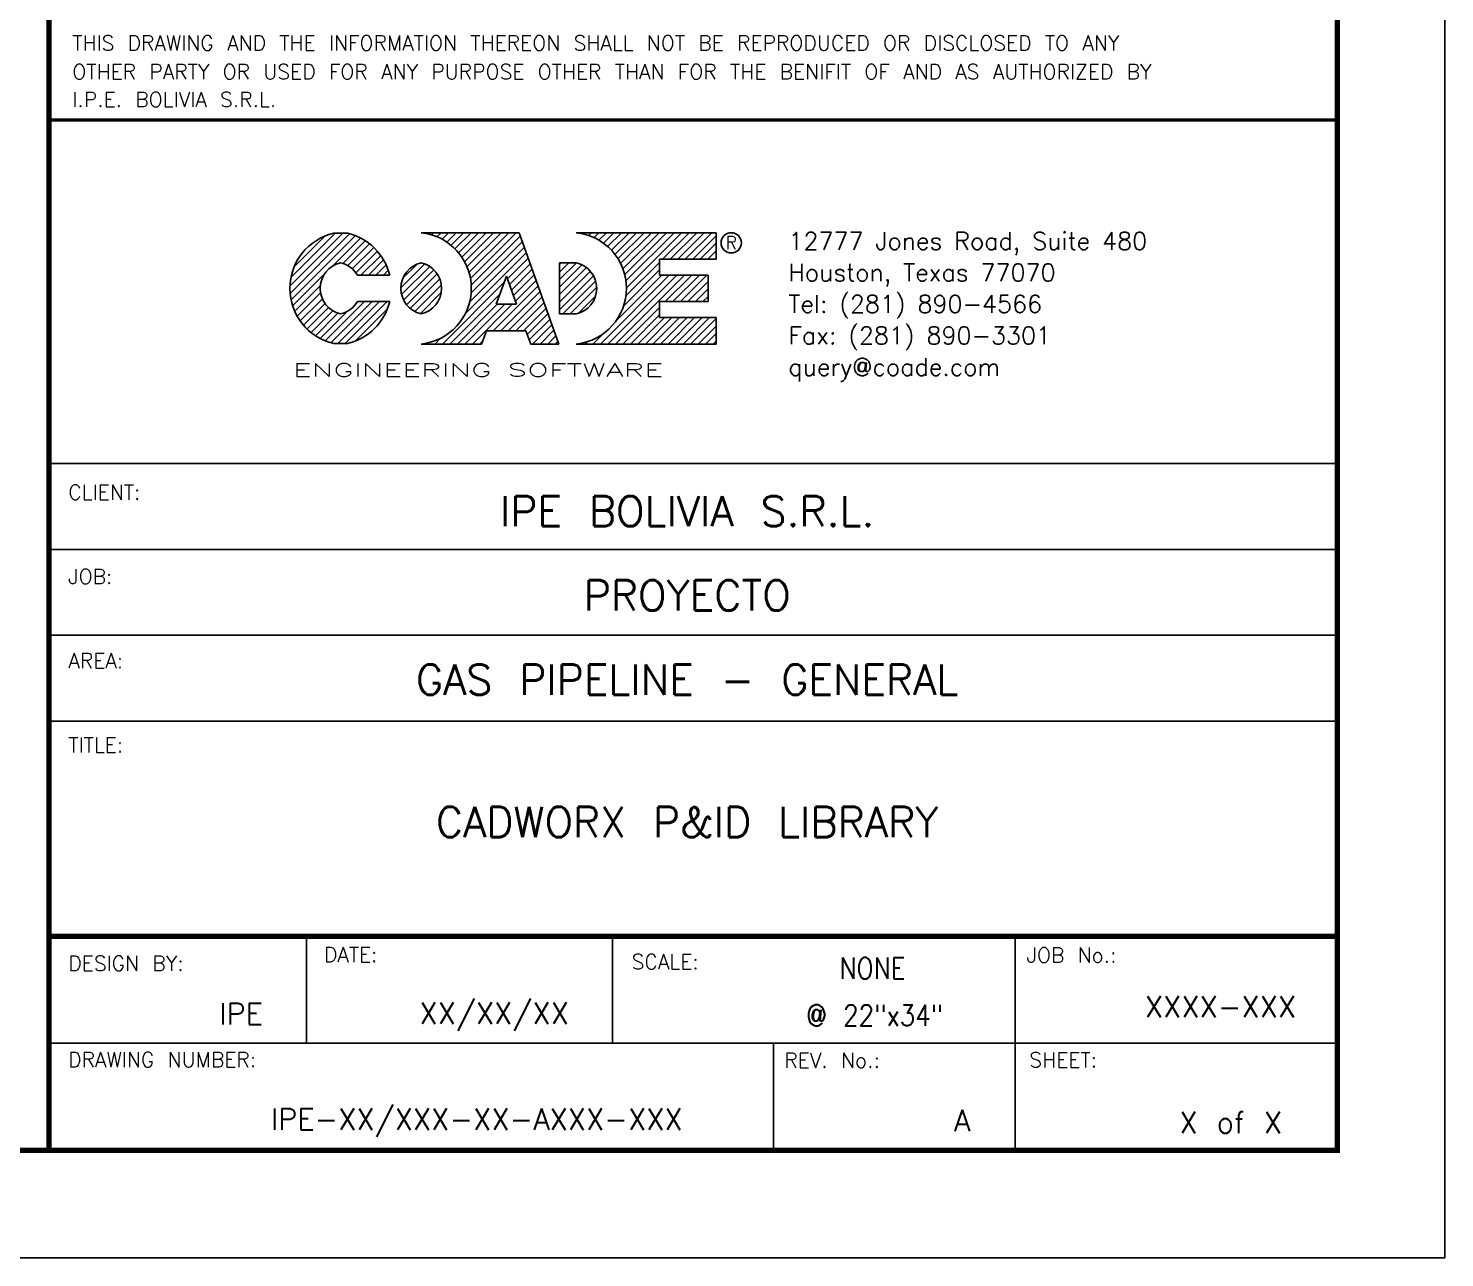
# Model space of a CAD drawing. Header units: millimetres. Extents: x 664.9 to 707.8, y 783.9 to 811.6.
# Drawn here: x 699.51 to 707.83, y 783.87 to 791.1 of the extents above; entities that cross this region are included whole.
import ezdxf
from ezdxf.enums import TextEntityAlignment as Align

# ---------------------------------------------------------------- set-up
doc = ezdxf.new("R2010")
doc.units = ezdxf.units.MM
doc.layers.add('Carimbo', color=7, linetype='Continuous')
doc.layers.add('TXT', color=7, linetype='Continuous')
doc.styles.add('ROMAND', font='romand')
doc.styles.add('ROMANS', font='romans.shx')
doc.styles.get("Standard").update_dxf_attribs({"font": 'txt', "bigfont": 'gbcbig.shx'})

# ---------------------------------------------------------------- blocks, each defined once
blk = doc.blocks.new('*X134')
at = {"color": 0}
for p, q in [((0.0326, 0.4923), (0.2807, 0.7403)), ((0.0334, 0.4577), (0.3135, 0.7377)), ((0.0374, 0.5323), (0.2454, 0.7403)), ((0.6695, 0.7402), (0.6723, 0.743)), ((0.698, 0.7333), (0.7077, 0.743)), ((0.724, 0.724), (0.743, 0.743)), ((0.7479, 0.7125), (0.7784, 0.743)), ((0.7699, 0.6992), (0.8137, 0.743)), ((0.7901, 0.684), (0.8491, 0.743)), ((0.8086, 0.6672), (0.8844, 0.743)), ((0.8254, 0.6486), (0.9198, 0.743)), ((0.8405, 0.6284), (0.9552, 0.743)), ((0.8538, 0.6063), (0.9905, 0.743)), ((0.8652, 0.5824), (1.0259, 0.743)), ((0.8745, 0.5563), (1.0612, 0.743)), ((0.8813, 0.5278), (1.0966, 0.743)), ((1.3794, 0.743), (1.3794, 0.743)), ((1.4097, 0.738), (1.4148, 0.743)), ((1.4372, 0.7301), (1.4501, 0.743)), ((1.4624, 0.7199), (1.4855, 0.743)), ((1.4856, 0.7077), (1.5208, 0.743)), ((1.5069, 0.6937), (1.5562, 0.743)), ((1.5264, 0.6779), (1.5916, 0.743)), ((1.5443, 0.6604), (1.6269, 0.743)), ((1.5605, 0.6412), (1.6623, 0.743)), ((1.5749, 0.6203), (1.6976, 0.743)), ((1.5876, 0.5976), (1.733, 0.743)), ((1.5982, 0.5729), (1.7683, 0.743)), ((1.6066, 0.546), (1.8037, 0.743)), ((1.6124, 0.5163), (1.839, 0.743)), ((1.6147, 0.4833), (1.8744, 0.743)), ((1.7851, 0.6183), (1.9097, 0.743)), ((1.8204, 0.6183), (1.9451, 0.743)), ((1.8558, 0.6183), (1.9805, 0.743)), ((1.8911, 0.6183), (2.0158, 0.743)), ((0.038, 0.4269), (0.34, 0.7289)), ((0.0527, 0.583), (0.1966, 0.727)), ((0.2306, 0.5841), (0.3644, 0.718)), ((0.2807, 0.5989), (0.3869, 0.7051)), ((0.3052, 0.5881), (0.4075, 0.6904)), ((0.3257, 0.5732), (0.4265, 0.674)), ((0.8778, 0.4182), (1.135, 0.6753)), ((0.8847, 0.4604), (1.1257, 0.7014)), ((0.8851, 0.4961), (1.1164, 0.7275)), ((1.9265, 0.6183), (2.0365, 0.7284)), ((1.9618, 0.6183), (2.0365, 0.693)), ((0.3425, 0.5547), (0.4438, 0.6559)), ((0.3667, 0.5435), (0.4594, 0.6362)), ((0.4021, 0.5435), (0.4733, 0.6147)), ((0.857, 0.362), (1.1442, 0.6493)), ((1.0559, 0.5255), (1.1535, 0.6232)), ((1.3002, 0.5931), (1.3086, 0.6015)), ((1.3002, 0.5577), (1.344, 0.6015)), ((1.3002, 0.5223), (1.3793, 0.6015)), ((1.6123, 0.4456), (1.7703, 0.6036)), ((1.9972, 0.6183), (2.0365, 0.6577)), ((2.0325, 0.6183), (2.0365, 0.6223)), ((0.0454, 0.399), (0.196, 0.5496)), ((0.4374, 0.5435), (0.4853, 0.5914)), ((0.4728, 0.5435), (0.4953, 0.566)), ((0.5544, 0.4837), (0.667, 0.5963)), ((0.5579, 0.4518), (0.6903, 0.5843)), ((0.5637, 0.5284), (0.6307, 0.5954)), ((0.5674, 0.426), (0.7098, 0.5683)), ((0.5811, 0.4044), (0.7256, 0.5488)), ((1.0651, 0.4995), (1.1628, 0.5971)), ((1.0744, 0.4734), (1.172, 0.571)), ((1.0837, 0.4473), (1.1813, 0.5449)), ((1.3002, 0.487), (1.4054, 0.5922)), ((1.3002, 0.4516), (1.4272, 0.5787)), ((1.3002, 0.4163), (1.4453, 0.5614)), ((1.3002, 0.3809), (1.4597, 0.5405)), ((1.4921, 0.2193), (1.8163, 0.5435)), ((1.5275, 0.2193), (1.8516, 0.5435)), ((1.5628, 0.2193), (1.887, 0.5435)), ((1.5662, 0.3288), (1.7809, 0.5435)), ((1.6019, 0.3998), (1.7703, 0.5682)), ((1.7976, 0.4188), (1.9223, 0.5435)), ((1.833, 0.4188), (1.9577, 0.5435)), ((1.8684, 0.4188), (1.993, 0.5435)), ((0.0552, 0.3734), (0.1761, 0.4943)), ((0.5986, 0.3864), (0.7375, 0.5254)), ((0.6197, 0.3722), (0.7447, 0.4972)), ((0.7497, 0.2193), (1.0416, 0.5113)), ((0.9888, 0.2817), (1.1999, 0.4928)), ((1.0241, 0.2817), (1.2091, 0.4667)), ((1.093, 0.4212), (1.1906, 0.5188)), ((1.3154, 0.3608), (1.47, 0.5154)), ((1.3507, 0.3608), (1.4748, 0.4849)), ((1.9037, 0.4188), (1.9991, 0.5142)), ((1.9391, 0.4188), (1.9991, 0.4788)), ((0.0671, 0.3499), (0.1772, 0.46)), ((0.0808, 0.3282), (0.1853, 0.4327)), ((0.0962, 0.3083), (0.1979, 0.41)), ((0.1991, 0.2344), (0.3834, 0.4188)), ((0.2254, 0.2254), (0.4188, 0.4188)), ((0.2574, 0.222), (0.4541, 0.4188)), ((0.2927, 0.222), (0.4895, 0.4188)), ((0.6449, 0.3621), (0.7441, 0.4613)), ((0.785, 0.2193), (1.0206, 0.455)), ((0.8204, 0.2193), (1.0074, 0.4064)), ((0.8557, 0.2193), (1.0428, 0.4064)), ((0.8911, 0.2193), (1.0781, 0.4064)), ((1.0595, 0.2817), (1.2184, 0.4406)), ((1.0948, 0.2817), (1.2277, 0.4145)), ((1.3886, 0.3633), (1.4691, 0.4438)), ((1.9744, 0.4188), (1.9991, 0.4435)), ((0.1133, 0.2901), (0.2143, 0.3911)), ((0.1321, 0.2735), (0.2344, 0.3758)), ((0.1526, 0.2587), (0.2584, 0.3644)), ((0.1749, 0.2456), (0.3015, 0.3723)), ((0.3391, 0.2331), (0.4913, 0.3852)), ((1.1302, 0.2817), (1.2369, 0.3884)), ((1.1486, 0.2647), (1.2462, 0.3623)), ((1.1579, 0.2386), (1.2555, 0.3362)), ((1.5982, 0.2193), (1.7703, 0.3914)), ((1.6335, 0.2193), (1.7703, 0.3561)), ((1.6689, 0.2193), (1.7936, 0.344)), ((1.7043, 0.2193), (1.8289, 0.344)), ((1.7396, 0.2193), (1.8643, 0.344)), ((1.775, 0.2193), (1.8997, 0.344)), ((1.8103, 0.2193), (1.935, 0.344)), ((1.8457, 0.2193), (1.9704, 0.344)), ((1.881, 0.2193), (2.0057, 0.344)), ((1.9164, 0.2193), (2.0365, 0.3395)), ((1.1739, 0.2193), (1.2648, 0.3102)), ((1.2093, 0.2193), (1.274, 0.2841)), ((1.9517, 0.2193), (2.0365, 0.3041)), ((1.9871, 0.2193), (2.0365, 0.2688)), ((0.6789, 0.2193), (0.6851, 0.2255)), ((0.7143, 0.2193), (0.7413, 0.2464)), ((0.9264, 0.2193), (0.9368, 0.2297)), ((1.2446, 0.2193), (1.2833, 0.258)), ((1.28, 0.2193), (1.2926, 0.2319)), ((1.3861, 0.2193), (1.3868, 0.2201)), ((1.4214, 0.2193), (1.4326, 0.2306)), ((1.4568, 0.2193), (1.5036, 0.2662)), ((2.0225, 0.2193), (2.0365, 0.2334))]:
    blk.add_line(p, q, dxfattribs=at)

msp = doc.modelspace()

# ---------------------------------------------------------------- linework, layer by layer
for p, q in [((701.3049, 789.8956), (701.3859, 789.8956)), ((701.8195, 789.8989), (702.3956, 789.8989)), ((702.3956, 789.8989), (702.6282, 789.2443)), ((702.7309, 789.8989), (703.5526, 789.8989)), ((703.5526, 789.743), (703.5526, 789.8989)), ((702.7309, 789.722), (702.6321, 789.722)), ((702.6321, 789.4211), (702.6321, 789.722)), ((703.2198, 789.743), (703.5526, 789.743)), ((703.2198, 789.743), (703.2198, 789.6495)), ((701.4443, 789.6495), (701.6342, 789.6495)), ((702.2601, 789.4781), (702.3213, 789.6425)), ((702.3213, 789.6425), (702.3797, 789.4781)), ((703.2198, 789.6495), (703.5058, 789.6495)), ((703.5058, 789.4936), (703.5058, 789.6495)), ((701.4442, 789.4936), (701.6341, 789.4936)), ((702.2601, 789.4781), (702.3797, 789.4781)), ((703.2198, 789.4936), (703.2198, 789.4001)), ((703.2198, 789.4936), (703.5058, 789.4936)), ((702.7309, 789.4211), (702.6321, 789.4211)), ((703.2198, 789.4001), (703.5526, 789.4001)), ((703.5526, 789.2443), (703.5526, 789.4001)), ((702.1731, 789.2443), (702.2021, 789.3222)), ((702.2021, 789.3222), (702.4351, 789.3222)), ((702.4351, 789.3222), (702.4628, 789.2443)), ((701.3049, 789.2476), (701.3859, 789.2476)), ((701.8195, 789.2443), (702.1731, 789.2443)), ((702.4628, 789.2443), (702.6282, 789.2443)), ((702.7309, 789.2443), (703.5526, 789.2443)), ((702.9439, 785.7629), (702.9439, 785.1347)), ((705.31, 785.7629), (705.31, 784.5038)), ((703.8904, 785.1347), (703.8904, 784.5038))]:
    msp.add_line(p, q)
msp.add_circle((703.641, 789.8392), 0.0597)
for centre, radius, start, end in [((701.38, 789.5716), 0.3325, 103.04572, 256.95428), ((701.3109, 789.5716), 0.3325, 13.54438, 76.95428), ((701.7846, 789.5716), 0.3292, 276.08122, 83.91878), ((702.6961, 789.5715), 0.3293, 276.4032, 83.92064), ((701.3806, 789.5716), 0.1545, 103.04572, 256.95428), ((701.3109, 789.5716), 0.1545, 30.27431, 76.95428), ((701.8543, 789.5716), 0.1545, 103.04572, 256.95428), ((701.7846, 789.5716), 0.1545, 283.04572, 76.95428), ((702.6961, 789.5715), 0.1545, 283.04572, 76.95428), ((701.3109, 789.5716), 0.1545, 283.04572, 329.68224), ((701.3109, 789.5716), 0.3325, 283.04572, 346.43769)]:
    msp.add_arc(centre, radius, start, end)
at = {"layer": 'Carimbo'}
msp.add_line((701.1457, 785.7629), (701.1457, 785.1347), dxfattribs=at)
at = {"layer": 'Carimbo', "color": 7}
msp.add_lwpolyline([(707.8338, 783.8728), (664.929, 783.8728), (664.929, 811.6347), (707.8338, 811.6347)], close=True, dxfattribs=at)
at = {"layer": 'Carimbo', "color": 7, "const_width": 0.0315}
msp.add_lwpolyline([(707.2029, 784.5038), (666.8219, 784.5038), (666.8219, 811.0038), (707.2029, 811.0038)], close=True, dxfattribs=at)
at = {"layer": 'Carimbo', "color": 7}
for points, const_width in [([(699.6314, 784.5038), (699.6314, 811.0038)], 0.0315), ([(699.6314, 790.5609), (707.2029, 790.5609)], 0.0204), ([(699.6314, 785.7629), (707.2029, 785.7629)], 0.0315)]:
    msp.add_lwpolyline(points, dxfattribs=dict(at, const_width=const_width))
for points in [[(699.6314, 788.5419), (707.2029, 788.5419)], [(699.6314, 788.0371), (707.2029, 788.0371)], [(699.6314, 787.5323), (707.2029, 787.5323)], [(699.6314, 787.0276), (707.2029, 787.0276)], [(699.6314, 785.1347), (707.2029, 785.1347)]]:
    msp.add_lwpolyline(points, dxfattribs=at)

# ---------------------------------------------------------------- block references
at = {"xscale": 1.25, "yscale": 1.25, "zscale": 1.25}
msp.add_blockref('*X134', (701.0069, 788.9701), dxfattribs=at)

# ---------------------------------------------------------------- texts
for s, height, style, p in [('12777 Jones Road, Suite 480', 0.10291, 'ROMANS', (703.9772, 789.7982)), ('R', 0.075, 'ROMAND', (703.6074, 789.803)), ('Houston, Texas 77070', 0.10291, 'ROMANS', (703.9772, 789.6131)), ('Tel: (281) 890-4566', 0.10291, 'ROMANS', (703.9772, 789.428)), ('Fax: (281) 890-3301', 0.10291, 'ROMANS', (703.9772, 789.2428)), ('query@coade.com', 0.10291, 'ROMANS', (703.9772, 789.0577))]:
    msp.add_text(s, height=height, dxfattribs=dict(style=style)).set_placement(p)
at = {"style": 'ROMAND', "width": 1.8}
msp.add_text('ENGINEERING SOFTWARE', height=0.075, dxfattribs=at).set_placement((701.0647, 789.054))
at = {"layer": 'TXT', "color": 7}
for s, height, p in [('THIS DRAWING AND THE INFORMATION THEREON SHALL NOT BE REPRODUCED OR DISCLOSED TO ANY ', 0.087464, (699.769, 791.0141)), ('OTHER PARTY OR USED FOR ANY PURPOSE OTHER THAN FOR THE BENIFIT OF AND AS AUTHORIZED BY ', 0.087464, (699.769, 790.8453)), ('I.P.E. BOLIVIA S.R.L.', 0.087464, (699.769, 790.682)), ('CLIENT:', 0.08746, (699.7457, 788.3729)), ('JOB:', 0.08746, (699.7457, 787.8776)), ('AREA:', 0.08746, (699.7457, 787.3824)), ('TITLE:', 0.08746, (699.7457, 786.8871)), ('DESIGN BY:', 0.08746, (699.7457, 785.6034)), ('DATE:', 0.08746, (701.2475, 785.6547)), ('SCALE:', 0.08746, (703.0562, 785.6129)), ('JOB No.:', 0.08746, (705.3775, 785.6518)), ('XXXX-XXX', 0.12495, (706.0719, 785.3485)), ('IPE', 0.12495, (700.632, 785.3068)), ('DRAWING NUMBER:', 0.087464, (699.7444, 785.0373)), ('REV. No.:', 0.08746, (703.9535, 785.0333)), ('SHEET:', 0.08746, (705.3933, 785.0356)), ('IPE-XX/XXX-XX-AXXX-XXX', 0.124949, (700.9352, 784.6876)), ('A', 0.1249, (704.9496, 784.6791))]:
    msp.add_text(s, height=height, dxfattribs=at).set_placement(p, align=Align.MIDDLE_LEFT)
for s, height, p in [('IPE BOLIVIA S.R.L.', 0.177337, (703.3825, 788.2619)), ('PROYECTO', 0.17734, (703.3825, 787.7666)), ('GAS PIPELINE - GENERAL', 0.177337, (703.3825, 787.2713)), ('CADWORX P&ID LIBRARY', 0.177337, (703.3825, 786.4344)), ('XX/XX/XX', 0.12495, (702.2479, 785.3103)), ('X of X', 0.12495, (706.5769, 784.6682))]:
    msp.add_text(s, height=height, dxfattribs=at).set_placement(p, align=Align.MIDDLE_CENTER)
at = {"layer": 'TXT', "color": 7, "width": 0.85}
for s, p in [('NONE', (704.471, 785.5742)), ('@ 22"x34"', (704.4837, 785.2976))]:
    msp.add_text(s, height=0.12495, dxfattribs=at).set_placement(p, align=Align.MIDDLE_CENTER)

doc.saveas('drawing.dxf')
